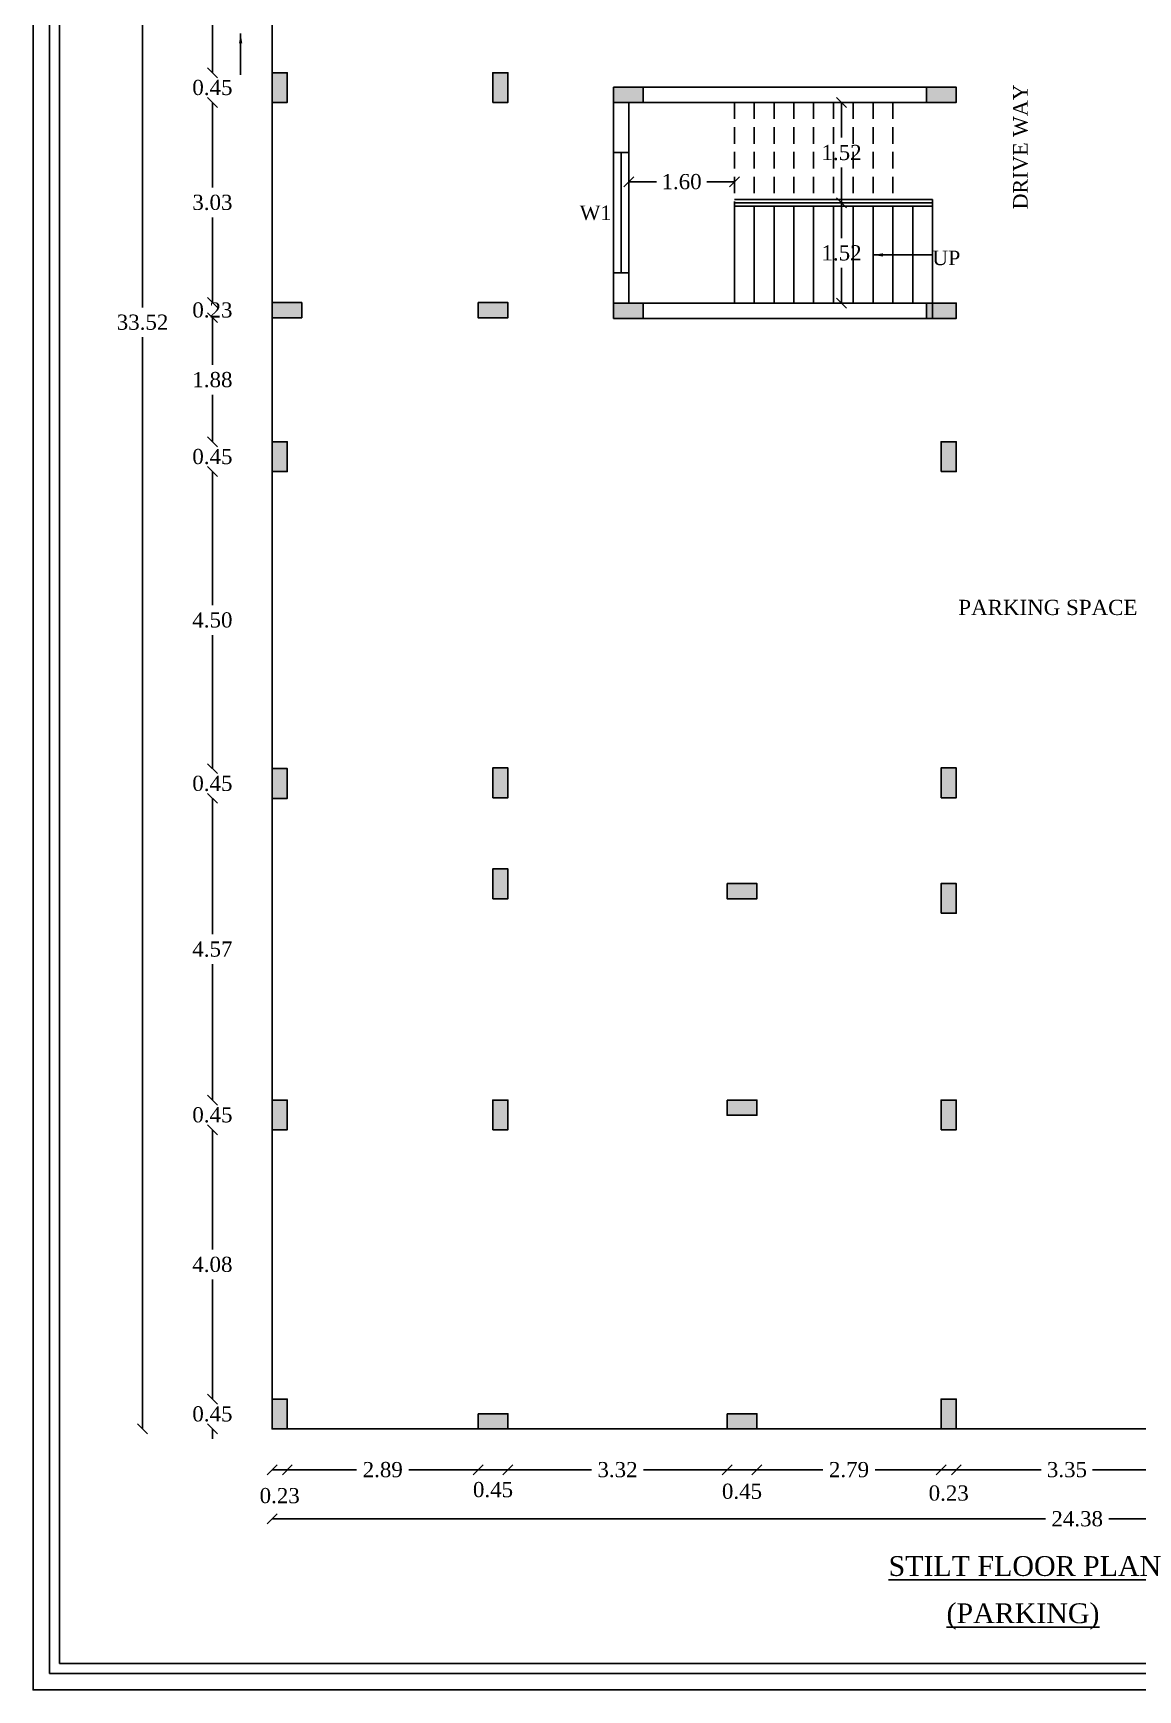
# Model space of a CAD drawing. Header units: metres. Extents: x 9178 to 9474, y -3543 to -3474.
# Drawn here: x 9221.85 to 9238.57, y -3541.59 to -3516.5 of the extents above; entities that cross this region are included whole.
import ezdxf

# ---------------------------------------------------------------- set-up
doc = ezdxf.new("R2010")
doc.units = ezdxf.units.M
doc.header["$MEASUREMENT"] = 0
doc.linetypes.add('HIDDEN', pattern=[0.375, 0.25, -0.125])
for name, color, linetype in [('BLK_1_FLR_0_BLT_UP_AREA', 1, 'Continuous'), ('BLK_1_FLR_0_BLT_UP_AREA_DEDUCT', 1, 'Continuous'), ('BLK_1_FLR_0_STILT_PARKING', 7, 'Continuous'), ('FLOOR-STILT', 7, 'Continuous')]:
    doc.layers.add(name, color=color, linetype=linetype)
doc.layers.add('BLK_1_FLR_0_STILT', color=7, linetype='Continuous', lineweight=0)
doc.styles.add('Isa-', font='times.ttf')
doc.styles.add('STYLE2', font='times.ttf')
doc.dimstyles.new('ISO-25', dxfattribs={"dimscale": 0, "dimtxt": 0.23, "dimasz": 0.15, "dimexe": 1.25, "dimexo": 0.625, "dimgap": 0.11, "dimtad": 0, "dimtih": 1, "dimtoh": 1, "dimzin": 1, "dimdsep": 46, "dimtxsty": 'STYLE2', "dimblk": 'OBLIQUE', "dimcen": 0, "dimse1": 1, "dimse2": 1, "dimclrd": 1, "dimclrt": 3, "dimadec": 0, "dimazin": 2, "dimtfac": 1, "dimtix": 1, "dimtofl": 0, "dimtmove": 0, "dimatfit": 3, "dimfxl": 0, "dimtolj": 1, "dimarcsym": 0})

# ---------------------------------------------------------------- blocks, each defined once
blk = doc.blocks.new('_Oblique')
at = {"color": 0, "linetype": 'ByBlock', "lineweight": -2}
blk.add_line((-0.5, -0.5), (0.5, 0.5), dxfattribs=at)
blk = doc.blocks.new('*D59')
at = {"color": 1, "lineweight": -2}
for p, q in [((9234.087, -3519.072), (9234.087, -3519.605)), ((9234.087, -3520.592), (9234.087, -3520.059))]:
    blk.add_line(p, q, dxfattribs=at)
at = {"layer": 'Defpoints', "color": 0}
for p in [(9234.087, -3519.072), (9232.676, -3520.592), (9234.087, -3520.592)]:
    blk.add_point(p, dxfattribs=at)
at = {"color": 1, "lineweight": -2, "xscale": 0.15, "yscale": 0.15, "zscale": 0.15}
for p, rotation in [((9234.087, -3519.072), 90), ((9234.087, -3520.592), 270)]:
    blk.add_blockref('_Oblique', p, dxfattribs=dict(at, rotation=rotation))
at = {"color": 3, "insert": (9234.087, -3519.832), "char_height": 0.23, "attachment_point": 5, "style": 'STYLE2'}
blk.add_mtext('\\A1;1.52', dxfattribs=at)
blk = doc.blocks.new('*D60')
at = {"color": 1, "lineweight": -2}
for p, q in [((9234.087, -3517.552), (9234.087, -3518.085)), ((9234.087, -3519.072), (9234.087, -3518.539))]:
    blk.add_line(p, q, dxfattribs=at)
at = {"layer": 'Defpoints', "color": 0}
for p in [(9231.707, -3517.552), (9234.087, -3517.552), (9234.087, -3519.072)]:
    blk.add_point(p, dxfattribs=at)
at = {"color": 1, "lineweight": -2, "xscale": 0.15, "yscale": 0.15, "zscale": 0.15}
for p, rotation in [((9234.087, -3517.552), 90), ((9234.087, -3519.072), 270)]:
    blk.add_blockref('_Oblique', p, dxfattribs=dict(at, rotation=rotation))
at = {"color": 3, "insert": (9234.087, -3518.312), "char_height": 0.23, "attachment_point": 5, "style": 'STYLE2'}
blk.add_mtext('\\A1;1.52', dxfattribs=at)
blk = doc.blocks.new('*D61')
at = {"color": 1, "lineweight": -2}
for p, q in [((9230.865, -3518.753), (9231.283, -3518.753)), ((9232.465, -3518.753), (9232.046, -3518.753))]:
    blk.add_line(p, q, dxfattribs=at)
at = {"layer": 'Defpoints', "color": 0}
for p in [(9230.865, -3518.525), (9232.465, -3518.525), (9230.865, -3518.753)]:
    blk.add_point(p, dxfattribs=at)
at = {"color": 1, "lineweight": -2, "xscale": 0.15, "yscale": 0.15, "zscale": 0.15, "rotation": 180}
blk.add_blockref('_Oblique', (9230.865, -3518.753), dxfattribs=at)
at = {"color": 1, "lineweight": -2, "xscale": 0.15, "yscale": 0.15, "zscale": 0.15}
blk.add_blockref('_Oblique', (9232.465, -3518.753), dxfattribs=at)
at = {"color": 3, "insert": (9231.665, -3518.753), "char_height": 0.23, "attachment_point": 5, "style": 'STYLE2'}
blk.add_mtext('\\A1;1.60', dxfattribs=at)
blk = doc.blocks.new('*D84')
at = {"color": 1, "lineweight": -2}
for p, q in [((9224.561, -3512.782), (9224.561, -3514.715)), ((9224.561, -3517.102), (9224.561, -3515.169))]:
    blk.add_line(p, q, dxfattribs=at)
at = {"layer": 'Defpoints', "color": 0}
for p in [(9225.695, -3512.782), (9224.561, -3517.102), (9225.695, -3517.102)]:
    blk.add_point(p, dxfattribs=at)
at = {"color": 1, "lineweight": -2, "xscale": 0.15, "yscale": 0.15, "zscale": 0.15}
for p, rotation in [((9224.561, -3512.782), 90), ((9224.561, -3517.102), 270)]:
    blk.add_blockref('_Oblique', p, dxfattribs=dict(at, rotation=rotation))
at = {"color": 3, "insert": (9224.561, -3514.942), "char_height": 0.23, "attachment_point": 5, "style": 'STYLE2'}
blk.add_mtext('\\A1;4.32', dxfattribs=at)
blk = doc.blocks.new('*D85')
at = {"color": 1, "lineweight": -2}
for p, q in [((9224.561, -3517.102), (9224.561, -3516.952)), ((9224.561, -3517.552), (9224.561, -3517.702))]:
    blk.add_line(p, q, dxfattribs=at)
at = {"layer": 'Defpoints', "color": 0}
for p in [(9225.695, -3517.102), (9224.561, -3517.552), (9225.695, -3517.552)]:
    blk.add_point(p, dxfattribs=at)
at = {"color": 1, "lineweight": -2, "xscale": 0.15, "yscale": 0.15, "zscale": 0.15}
for p, rotation in [((9224.561, -3517.102), 270), ((9224.561, -3517.552), 90)]:
    blk.add_blockref('_Oblique', p, dxfattribs=dict(at, rotation=rotation))
at = {"color": 3, "insert": (9224.561, -3517.327), "char_height": 0.23, "attachment_point": 5, "style": 'STYLE2'}
blk.add_mtext('\\A1;0.45', dxfattribs=at)
blk = doc.blocks.new('*D86')
at = {"color": 1, "lineweight": -2}
for p, q in [((9224.561, -3517.552), (9224.561, -3518.84)), ((9224.561, -3520.582), (9224.561, -3519.294))]:
    blk.add_line(p, q, dxfattribs=at)
at = {"layer": 'Defpoints', "color": 0}
for p in [(9225.695, -3517.552), (9224.561, -3520.582), (9225.915, -3520.582)]:
    blk.add_point(p, dxfattribs=at)
at = {"color": 1, "lineweight": -2, "xscale": 0.15, "yscale": 0.15, "zscale": 0.15}
for p, rotation in [((9224.561, -3517.552), 90), ((9224.561, -3520.582), 270)]:
    blk.add_blockref('_Oblique', p, dxfattribs=dict(at, rotation=rotation))
at = {"color": 3, "insert": (9224.561, -3519.067), "char_height": 0.23, "attachment_point": 5, "style": 'STYLE2'}
blk.add_mtext('\\A1;3.03', dxfattribs=at)
blk = doc.blocks.new('*D87')
at = {"color": 1, "lineweight": -2}
for p, q in [((9224.561, -3520.582), (9224.561, -3520.432)), ((9224.561, -3520.812), (9224.561, -3520.962))]:
    blk.add_line(p, q, dxfattribs=at)
at = {"layer": 'Defpoints', "color": 0}
for p in [(9225.915, -3520.582), (9224.561, -3520.812), (9225.915, -3520.812)]:
    blk.add_point(p, dxfattribs=at)
at = {"color": 1, "lineweight": -2, "xscale": 0.15, "yscale": 0.15, "zscale": 0.15}
for p, rotation in [((9224.561, -3520.582), 270), ((9224.561, -3520.812), 90)]:
    blk.add_blockref('_Oblique', p, dxfattribs=dict(at, rotation=rotation))
at = {"color": 3, "insert": (9224.561, -3520.697), "char_height": 0.23, "attachment_point": 5, "style": 'STYLE2'}
blk.add_mtext('\\A1;0.23', dxfattribs=at)
blk = doc.blocks.new('*D88')
at = {"color": 1, "lineweight": -2}
for p, q in [((9224.561, -3520.812), (9224.561, -3521.525)), ((9224.561, -3522.692), (9224.561, -3521.979))]:
    blk.add_line(p, q, dxfattribs=at)
at = {"layer": 'Defpoints', "color": 0}
for p in [(9225.915, -3520.812), (9224.561, -3522.692), (9225.695, -3522.692)]:
    blk.add_point(p, dxfattribs=at)
at = {"color": 1, "lineweight": -2, "xscale": 0.15, "yscale": 0.15, "zscale": 0.15}
for p, rotation in [((9224.561, -3520.812), 90), ((9224.561, -3522.692), 270)]:
    blk.add_blockref('_Oblique', p, dxfattribs=dict(at, rotation=rotation))
at = {"color": 3, "insert": (9224.561, -3521.752), "char_height": 0.23, "attachment_point": 5, "style": 'STYLE2'}
blk.add_mtext('\\A1;1.88', dxfattribs=at)
blk = doc.blocks.new('*D89')
at = {"color": 1, "lineweight": -2}
for p, q in [((9224.561, -3522.692), (9224.561, -3522.542)), ((9224.561, -3523.142), (9224.561, -3523.292))]:
    blk.add_line(p, q, dxfattribs=at)
at = {"layer": 'Defpoints', "color": 0}
for p in [(9225.695, -3522.692), (9224.561, -3523.142), (9225.695, -3523.142)]:
    blk.add_point(p, dxfattribs=at)
at = {"color": 1, "lineweight": -2, "xscale": 0.15, "yscale": 0.15, "zscale": 0.15}
for p, rotation in [((9224.561, -3522.692), 270), ((9224.561, -3523.142), 90)]:
    blk.add_blockref('_Oblique', p, dxfattribs=dict(at, rotation=rotation))
at = {"color": 3, "insert": (9224.561, -3522.917), "char_height": 0.23, "attachment_point": 5, "style": 'STYLE2'}
blk.add_mtext('\\A1;0.45', dxfattribs=at)
blk = doc.blocks.new('*D90')
at = {"color": 1, "lineweight": -2}
for p, q in [((9224.561, -3523.142), (9224.561, -3525.165)), ((9224.561, -3527.642), (9224.561, -3525.619))]:
    blk.add_line(p, q, dxfattribs=at)
at = {"layer": 'Defpoints', "color": 0}
for p in [(9225.695, -3523.142), (9224.561, -3527.642), (9225.695, -3527.642)]:
    blk.add_point(p, dxfattribs=at)
at = {"color": 1, "lineweight": -2, "xscale": 0.15, "yscale": 0.15, "zscale": 0.15}
for p, rotation in [((9224.561, -3523.142), 90), ((9224.561, -3527.642), 270)]:
    blk.add_blockref('_Oblique', p, dxfattribs=dict(at, rotation=rotation))
at = {"color": 3, "insert": (9224.561, -3525.392), "char_height": 0.23, "attachment_point": 5, "style": 'STYLE2'}
blk.add_mtext('\\A1;4.50', dxfattribs=at)
blk = doc.blocks.new('*D91')
at = {"color": 1, "lineweight": -2}
for p, q in [((9224.561, -3527.642), (9224.561, -3527.492)), ((9224.561, -3528.092), (9224.561, -3528.242))]:
    blk.add_line(p, q, dxfattribs=at)
at = {"layer": 'Defpoints', "color": 0}
for p in [(9225.695, -3527.642), (9224.561, -3528.092), (9225.695, -3528.092)]:
    blk.add_point(p, dxfattribs=at)
at = {"color": 1, "lineweight": -2, "xscale": 0.15, "yscale": 0.15, "zscale": 0.15}
for p, rotation in [((9224.561, -3527.642), 270), ((9224.561, -3528.092), 90)]:
    blk.add_blockref('_Oblique', p, dxfattribs=dict(at, rotation=rotation))
at = {"color": 3, "insert": (9224.561, -3527.867), "char_height": 0.23, "attachment_point": 5, "style": 'STYLE2'}
blk.add_mtext('\\A1;0.45', dxfattribs=at)
blk = doc.blocks.new('*D92')
at = {"color": 1, "lineweight": -2}
for p, q in [((9224.561, -3528.092), (9224.561, -3530.15)), ((9224.561, -3532.662), (9224.561, -3530.604))]:
    blk.add_line(p, q, dxfattribs=at)
at = {"layer": 'Defpoints', "color": 0}
for p in [(9225.695, -3528.092), (9224.561, -3532.662), (9225.695, -3532.662)]:
    blk.add_point(p, dxfattribs=at)
at = {"color": 1, "lineweight": -2, "xscale": 0.15, "yscale": 0.15, "zscale": 0.15}
for p, rotation in [((9224.561, -3528.092), 90), ((9224.561, -3532.662), 270)]:
    blk.add_blockref('_Oblique', p, dxfattribs=dict(at, rotation=rotation))
at = {"color": 3, "insert": (9224.561, -3530.377), "char_height": 0.23, "attachment_point": 5, "style": 'STYLE2'}
blk.add_mtext('\\A1;4.57', dxfattribs=at)
blk = doc.blocks.new('*D93')
at = {"color": 1, "lineweight": -2}
for p, q in [((9224.561, -3532.662), (9224.561, -3532.512)), ((9224.561, -3533.112), (9224.561, -3533.262))]:
    blk.add_line(p, q, dxfattribs=at)
at = {"layer": 'Defpoints', "color": 0}
for p in [(9225.695, -3532.662), (9224.561, -3533.112), (9225.695, -3533.112)]:
    blk.add_point(p, dxfattribs=at)
at = {"color": 1, "lineweight": -2, "xscale": 0.15, "yscale": 0.15, "zscale": 0.15}
for p, rotation in [((9224.561, -3532.662), 270), ((9224.561, -3533.112), 90)]:
    blk.add_blockref('_Oblique', p, dxfattribs=dict(at, rotation=rotation))
at = {"color": 3, "insert": (9224.561, -3532.887), "char_height": 0.23, "attachment_point": 5, "style": 'STYLE2'}
blk.add_mtext('\\A1;0.45', dxfattribs=at)
blk = doc.blocks.new('*D94')
at = {"color": 1, "lineweight": -2}
for p, q in [((9224.561, -3533.112), (9224.561, -3534.925)), ((9224.561, -3537.192), (9224.561, -3535.379))]:
    blk.add_line(p, q, dxfattribs=at)
at = {"layer": 'Defpoints', "color": 0}
for p in [(9225.695, -3533.112), (9224.561, -3537.192), (9225.695, -3537.192)]:
    blk.add_point(p, dxfattribs=at)
at = {"color": 1, "lineweight": -2, "xscale": 0.15, "yscale": 0.15, "zscale": 0.15}
for p, rotation in [((9224.561, -3533.112), 90), ((9224.561, -3537.192), 270)]:
    blk.add_blockref('_Oblique', p, dxfattribs=dict(at, rotation=rotation))
at = {"color": 3, "insert": (9224.561, -3535.152), "char_height": 0.23, "attachment_point": 5, "style": 'STYLE2'}
blk.add_mtext('\\A1;4.08', dxfattribs=at)
blk = doc.blocks.new('*D95')
at = {"color": 1, "lineweight": -2}
for p, q in [((9224.561, -3537.192), (9224.561, -3537.042)), ((9224.561, -3537.642), (9224.561, -3537.792))]:
    blk.add_line(p, q, dxfattribs=at)
at = {"layer": 'Defpoints', "color": 0}
for p in [(9225.695, -3537.192), (9224.561, -3537.642), (9225.695, -3537.642)]:
    blk.add_point(p, dxfattribs=at)
at = {"color": 1, "lineweight": -2, "xscale": 0.15, "yscale": 0.15, "zscale": 0.15}
for p, rotation in [((9224.561, -3537.192), 270), ((9224.561, -3537.642), 90)]:
    blk.add_blockref('_Oblique', p, dxfattribs=dict(at, rotation=rotation))
at = {"color": 3, "insert": (9224.561, -3537.417), "char_height": 0.23, "attachment_point": 5, "style": 'STYLE2'}
blk.add_mtext('\\A1;0.45', dxfattribs=at)
blk = doc.blocks.new('*D96')
at = {"color": 1, "lineweight": -2}
for p, q in [((9223.503, -3504.122), (9223.503, -3520.655)), ((9223.503, -3537.642), (9223.503, -3521.109))]:
    blk.add_line(p, q, dxfattribs=at)
at = {"layer": 'Defpoints', "color": 0}
for p in [(9223.503, -3504.122), (9227.365, -3504.122), (9227.365, -3537.642)]:
    blk.add_point(p, dxfattribs=at)
at = {"color": 1, "lineweight": -2, "xscale": 0.15, "yscale": 0.15, "zscale": 0.15}
for p, rotation in [((9223.503, -3504.122), 90), ((9223.503, -3537.642), 270)]:
    blk.add_blockref('_Oblique', p, dxfattribs=dict(at, rotation=rotation))
at = {"color": 3, "insert": (9223.503, -3520.882), "char_height": 0.23, "attachment_point": 5, "style": 'STYLE2'}
blk.add_mtext('\\A1;33.52', dxfattribs=at)
blk = doc.blocks.new('*D97')
at = {"color": 1, "lineweight": -2}
blk.add_line((9225.465, -3538.261), (9225.695, -3538.261), dxfattribs=at)
at = {"layer": 'Defpoints', "color": 0}
for p in [(9225.465, -3537.192), (9225.695, -3537.192), (9225.695, -3538.261)]:
    blk.add_point(p, dxfattribs=at)
at = {"color": 1, "lineweight": -2, "xscale": 0.15, "yscale": 0.15, "zscale": 0.15, "rotation": 180}
blk.add_blockref('_Oblique', (9225.465, -3538.261), dxfattribs=at)
at = {"color": 1, "lineweight": -2, "xscale": 0.15, "yscale": 0.15, "zscale": 0.15}
blk.add_blockref('_Oblique', (9225.695, -3538.261), dxfattribs=at)
at = {"color": 3, "insert": (9225.58, -3538.655), "char_height": 0.23, "attachment_point": 5, "style": 'STYLE2'}
blk.add_mtext('\\A1;0.23', dxfattribs=at)
blk = doc.blocks.new('*D98')
at = {"color": 1, "lineweight": -2}
for p, q in [((9225.695, -3538.261), (9226.743, -3538.261)), ((9228.585, -3538.261), (9227.536, -3538.261))]:
    blk.add_line(p, q, dxfattribs=at)
at = {"layer": 'Defpoints', "color": 0}
for p in [(9225.695, -3537.192), (9228.585, -3537.412), (9228.585, -3538.261)]:
    blk.add_point(p, dxfattribs=at)
at = {"color": 1, "lineweight": -2, "xscale": 0.15, "yscale": 0.15, "zscale": 0.15, "rotation": 180}
blk.add_blockref('_Oblique', (9225.695, -3538.261), dxfattribs=at)
at = {"color": 1, "lineweight": -2, "xscale": 0.15, "yscale": 0.15, "zscale": 0.15}
blk.add_blockref('_Oblique', (9228.585, -3538.261), dxfattribs=at)
at = {"color": 3, "insert": (9227.14, -3538.261), "char_height": 0.23, "attachment_point": 5, "style": 'STYLE2'}
blk.add_mtext('\\A1;2.89', dxfattribs=at)
blk = doc.blocks.new('*D99')
at = {"color": 1, "lineweight": -2}
blk.add_line((9228.585, -3538.261), (9229.035, -3538.261), dxfattribs=at)
at = {"layer": 'Defpoints', "color": 0}
for p in [(9228.585, -3537.412), (9229.035, -3537.412), (9229.035, -3538.261)]:
    blk.add_point(p, dxfattribs=at)
at = {"color": 1, "lineweight": -2, "xscale": 0.15, "yscale": 0.15, "zscale": 0.15, "rotation": 180}
blk.add_blockref('_Oblique', (9228.585, -3538.261), dxfattribs=at)
at = {"color": 1, "lineweight": -2, "xscale": 0.15, "yscale": 0.15, "zscale": 0.15}
blk.add_blockref('_Oblique', (9229.035, -3538.261), dxfattribs=at)
at = {"color": 3, "insert": (9228.81, -3538.564), "char_height": 0.23, "attachment_point": 5, "style": 'STYLE2'}
blk.add_mtext('\\A1;0.45', dxfattribs=at)
blk = doc.blocks.new('*D100')
at = {"color": 1, "lineweight": -2}
for p, q in [((9229.035, -3538.261), (9230.301, -3538.261)), ((9232.355, -3538.261), (9231.088, -3538.261))]:
    blk.add_line(p, q, dxfattribs=at)
at = {"layer": 'Defpoints', "color": 0}
for p in [(9229.035, -3537.412), (9232.355, -3537.412), (9232.355, -3538.261)]:
    blk.add_point(p, dxfattribs=at)
at = {"color": 1, "lineweight": -2, "xscale": 0.15, "yscale": 0.15, "zscale": 0.15, "rotation": 180}
blk.add_blockref('_Oblique', (9229.035, -3538.261), dxfattribs=at)
at = {"color": 1, "lineweight": -2, "xscale": 0.15, "yscale": 0.15, "zscale": 0.15}
blk.add_blockref('_Oblique', (9232.355, -3538.261), dxfattribs=at)
at = {"color": 3, "insert": (9230.695, -3538.261), "char_height": 0.23, "attachment_point": 5, "style": 'STYLE2'}
blk.add_mtext('\\A1;3.32', dxfattribs=at)
blk = doc.blocks.new('*D101')
at = {"color": 1, "lineweight": -2}
blk.add_line((9232.355, -3538.261), (9232.805, -3538.261), dxfattribs=at)
at = {"layer": 'Defpoints', "color": 0}
for p in [(9232.355, -3537.412), (9232.805, -3537.412), (9232.805, -3538.261)]:
    blk.add_point(p, dxfattribs=at)
at = {"color": 1, "lineweight": -2, "xscale": 0.15, "yscale": 0.15, "zscale": 0.15, "rotation": 180}
blk.add_blockref('_Oblique', (9232.355, -3538.261), dxfattribs=at)
at = {"color": 1, "lineweight": -2, "xscale": 0.15, "yscale": 0.15, "zscale": 0.15}
blk.add_blockref('_Oblique', (9232.805, -3538.261), dxfattribs=at)
at = {"color": 3, "insert": (9232.58, -3538.589), "char_height": 0.23, "attachment_point": 5, "style": 'STYLE2'}
blk.add_mtext('\\A1;0.45', dxfattribs=at)
blk = doc.blocks.new('*D102')
at = {"color": 1, "lineweight": -2}
for p, q in [((9232.805, -3538.261), (9233.803, -3538.261)), ((9235.595, -3538.261), (9234.596, -3538.261))]:
    blk.add_line(p, q, dxfattribs=at)
at = {"layer": 'Defpoints', "color": 0}
for p in [(9235.595, -3537.192), (9232.805, -3537.412), (9235.595, -3538.261)]:
    blk.add_point(p, dxfattribs=at)
at = {"color": 1, "lineweight": -2, "xscale": 0.15, "yscale": 0.15, "zscale": 0.15, "rotation": 180}
blk.add_blockref('_Oblique', (9232.805, -3538.261), dxfattribs=at)
at = {"color": 1, "lineweight": -2, "xscale": 0.15, "yscale": 0.15, "zscale": 0.15}
blk.add_blockref('_Oblique', (9235.595, -3538.261), dxfattribs=at)
at = {"color": 3, "insert": (9234.2, -3538.261), "char_height": 0.23, "attachment_point": 5, "style": 'STYLE2'}
blk.add_mtext('\\A1;2.79', dxfattribs=at)
blk = doc.blocks.new('*D103')
at = {"color": 1, "lineweight": -2}
blk.add_line((9235.595, -3538.261), (9235.825, -3538.261), dxfattribs=at)
at = {"layer": 'Defpoints', "color": 0}
for p in [(9235.595, -3537.192), (9235.825, -3537.192), (9235.825, -3538.261)]:
    blk.add_point(p, dxfattribs=at)
at = {"color": 1, "lineweight": -2, "xscale": 0.15, "yscale": 0.15, "zscale": 0.15, "rotation": 180}
blk.add_blockref('_Oblique', (9235.595, -3538.261), dxfattribs=at)
at = {"color": 1, "lineweight": -2, "xscale": 0.15, "yscale": 0.15, "zscale": 0.15}
blk.add_blockref('_Oblique', (9235.825, -3538.261), dxfattribs=at)
at = {"color": 3, "insert": (9235.71, -3538.616), "char_height": 0.23, "attachment_point": 5, "style": 'STYLE2'}
blk.add_mtext('\\A1;0.23', dxfattribs=at)
blk = doc.blocks.new('*D104')
at = {"color": 1, "lineweight": -2}
for p, q in [((9235.825, -3538.261), (9237.11, -3538.261)), ((9239.175, -3538.261), (9237.889, -3538.261))]:
    blk.add_line(p, q, dxfattribs=at)
at = {"layer": 'Defpoints', "color": 0}
for p in [(9235.825, -3537.192), (9239.175, -3537.192), (9239.175, -3538.261)]:
    blk.add_point(p, dxfattribs=at)
at = {"color": 1, "lineweight": -2, "xscale": 0.15, "yscale": 0.15, "zscale": 0.15, "rotation": 180}
blk.add_blockref('_Oblique', (9235.825, -3538.261), dxfattribs=at)
at = {"color": 1, "lineweight": -2, "xscale": 0.15, "yscale": 0.15, "zscale": 0.15}
blk.add_blockref('_Oblique', (9239.175, -3538.261), dxfattribs=at)
at = {"color": 3, "insert": (9237.5, -3538.261), "char_height": 0.23, "attachment_point": 5, "style": 'STYLE2'}
blk.add_mtext('\\A1;3.35', dxfattribs=at)
blk = doc.blocks.new('*D110')
at = {"color": 1, "lineweight": -2}
for p, q in [((9225.465, -3539.005), (9237.176, -3539.005)), ((9249.845, -3539.005), (9238.133, -3539.005))]:
    blk.add_line(p, q, dxfattribs=at)
at = {"layer": 'Defpoints', "color": 0}
for p in [(9225.465, -3536.349), (9249.845, -3536.349), (9249.845, -3539.005)]:
    blk.add_point(p, dxfattribs=at)
at = {"color": 1, "lineweight": -2, "xscale": 0.15, "yscale": 0.15, "zscale": 0.15, "rotation": 180}
blk.add_blockref('_Oblique', (9225.465, -3539.005), dxfattribs=at)
at = {"color": 1, "lineweight": -2, "xscale": 0.15, "yscale": 0.15, "zscale": 0.15}
blk.add_blockref('_Oblique', (9249.845, -3539.005), dxfattribs=at)
at = {"color": 3, "insert": (9237.655, -3539.005), "char_height": 0.23, "attachment_point": 5, "style": 'STYLE2'}
blk.add_mtext('\\A1;24.38', dxfattribs=at)

msp = doc.modelspace()

# ---------------------------------------------------------------- hatches: boundary and pattern name
h = msp.add_hatch(color=5)
h.dxf.hatch_style = 1
h.paths.add_polyline_path([(9225.46458, -3517.55186), (9225.69458, -3517.55186), (9225.69458, -3517.10186), (9225.46458, -3517.10186)])
h = msp.add_hatch(color=5)
h.dxf.hatch_style = 1
h.paths.add_polyline_path([(9228.80458, -3517.55186), (9229.03458, -3517.55186), (9229.03458, -3517.10186), (9228.80458, -3517.10186)])
h = msp.add_hatch(color=5)
h.dxf.hatch_style = 1
h.paths.add_polyline_path([(9230.63491, -3517.32186), (9230.63491, -3517.55186), (9231.08491, -3517.55186), (9231.08491, -3517.32186)])
h = msp.add_hatch(color=5)
h.dxf.hatch_style = 1
h.paths.add_polyline_path([(9235.37458, -3517.32186), (9235.37458, -3517.55186), (9235.82458, -3517.55186), (9235.82458, -3517.32186)])
h = msp.add_hatch(color=5)
h.dxf.hatch_style = 1
h.paths.add_polyline_path([(9225.46458, -3520.58186), (9225.46458, -3520.81186), (9225.91458, -3520.81186), (9225.91458, -3520.58186)])
h = msp.add_hatch(color=5)
h.dxf.hatch_style = 1
h.paths.add_polyline_path([(9228.58458, -3520.58186), (9228.58458, -3520.81186), (9229.03458, -3520.81186), (9229.03458, -3520.58186)])
h = msp.add_hatch(color=5)
h.dxf.hatch_style = 1
h.paths.add_polyline_path([(9230.63491, -3520.59186), (9230.63491, -3520.82186), (9231.08491, -3520.82186), (9231.08491, -3520.59186)])
h = msp.add_hatch(color=5)
h.dxf.hatch_style = 1
h.paths.add_polyline_path([(9235.37458, -3520.59186), (9235.37458, -3520.82186), (9235.82458, -3520.82186), (9235.82458, -3520.59186)])
h = msp.add_hatch(color=5)
h.dxf.hatch_style = 1
h.paths.add_polyline_path([(9225.46458, -3523.14186), (9225.69458, -3523.14186), (9225.69458, -3522.69186), (9225.46458, -3522.69186)])
h = msp.add_hatch(color=5)
h.dxf.hatch_style = 1
h.paths.add_polyline_path([(9235.59458, -3523.14186), (9235.82458, -3523.14186), (9235.82458, -3522.69186), (9235.59458, -3522.69186)])
h = msp.add_hatch(color=5)
h.dxf.hatch_style = 1
h.paths.add_polyline_path([(9225.46458, -3528.09186), (9225.69458, -3528.09186), (9225.69458, -3527.64186), (9225.46458, -3527.64186)])
h = msp.add_hatch(color=5)
h.dxf.hatch_style = 1
h.paths.add_polyline_path([(9228.80458, -3528.08186), (9229.03458, -3528.08186), (9229.03458, -3527.63186), (9228.80458, -3527.63186)])
h = msp.add_hatch(color=5)
h.dxf.hatch_style = 1
h.paths.add_polyline_path([(9235.59458, -3528.08186), (9235.82458, -3528.08186), (9235.82458, -3527.63186), (9235.59458, -3527.63186)])
h = msp.add_hatch(color=5)
h.dxf.hatch_style = 1
h.paths.add_polyline_path([(9228.80458, -3529.61186), (9229.03458, -3529.61186), (9229.03458, -3529.16186), (9228.80458, -3529.16186)])
h = msp.add_hatch(color=5)
h.dxf.hatch_style = 1
h.paths.add_polyline_path([(9232.35458, -3529.38186), (9232.35458, -3529.61186), (9232.80458, -3529.61186), (9232.80458, -3529.38186)])
h = msp.add_hatch(color=5)
h.dxf.hatch_style = 1
h.paths.add_polyline_path([(9235.59458, -3529.83186), (9235.82458, -3529.83186), (9235.82458, -3529.38186), (9235.59458, -3529.38186)])
h = msp.add_hatch(color=5)
h.dxf.hatch_style = 1
h.paths.add_polyline_path([(9225.46458, -3533.11186), (9225.69458, -3533.11186), (9225.69458, -3532.66186), (9225.46458, -3532.66186)])
h = msp.add_hatch(color=5)
h.dxf.hatch_style = 1
h.paths.add_polyline_path([(9228.80458, -3533.11186), (9229.03458, -3533.11186), (9229.03458, -3532.66186), (9228.80458, -3532.66186)])
h = msp.add_hatch(color=5)
h.dxf.hatch_style = 1
h.paths.add_polyline_path([(9232.35458, -3532.66186), (9232.35458, -3532.89186), (9232.80458, -3532.89186), (9232.80458, -3532.66186)])
h = msp.add_hatch(color=5)
h.dxf.hatch_style = 1
h.paths.add_polyline_path([(9235.59458, -3533.11186), (9235.82458, -3533.11186), (9235.82458, -3532.66186), (9235.59458, -3532.66186)])
h = msp.add_hatch(color=5)
h.dxf.hatch_style = 1
h.paths.add_polyline_path([(9225.46458, -3537.64186), (9225.69458, -3537.64186), (9225.69458, -3537.19186), (9225.46458, -3537.19186)])
h = msp.add_hatch(color=5)
h.dxf.hatch_style = 1
h.paths.add_polyline_path([(9235.59458, -3537.64186), (9235.82458, -3537.64186), (9235.82458, -3537.19186), (9235.59458, -3537.19186)])
h = msp.add_hatch(color=5)
h.dxf.hatch_style = 1
h.paths.add_polyline_path([(9228.58458, -3537.41186), (9228.58458, -3537.64186), (9229.03458, -3537.64186), (9229.03458, -3537.41186)])
h = msp.add_hatch(color=5)
h.dxf.hatch_style = 1
h.paths.add_polyline_path([(9232.35458, -3537.41186), (9232.35458, -3537.64186), (9232.80458, -3537.64186), (9232.80458, -3537.41186)])

# ---------------------------------------------------------------- linework, layer by layer
at = {"color": 4}
for p, q in [((9230.63491, -3517.32186), (9235.82458, -3517.32186)), ((9235.82458, -3517.55186), (9235.82458, -3517.32186)), ((9230.63458, -3517.55186), (9230.63458, -3520.59186)), ((9230.86458, -3517.55186), (9235.82458, -3517.55186)), ((9230.86458, -3517.55186), (9230.86458, -3520.59186)), ((9232.46458, -3519.02186), (9235.46458, -3519.02186)), ((9235.46458, -3519.02186), (9235.46458, -3520.82186)), ((9232.46458, -3519.07186), (9235.46458, -3519.07186)), ((9232.46458, -3519.07186), (9232.46458, -3520.59186)), ((9232.46458, -3519.12186), (9235.46458, -3519.12186)), ((9232.76458, -3519.12186), (9232.76458, -3520.59186)), ((9233.06458, -3519.12186), (9233.06458, -3520.59186)), ((9233.36458, -3519.12186), (9233.36458, -3520.59186)), ((9233.66458, -3519.12186), (9233.66458, -3520.59186)), ((9233.96458, -3519.12186), (9233.96458, -3520.59186)), ((9234.26458, -3519.12186), (9234.26458, -3520.59186)), ((9234.56458, -3519.12186), (9234.56458, -3520.59186)), ((9234.86458, -3519.12186), (9234.86458, -3520.59186)), ((9235.16458, -3519.12186), (9235.16458, -3520.59186)), ((9230.86458, -3520.59186), (9235.46458, -3520.59186)), ((9230.86458, -3520.82186), (9235.46458, -3520.82186))]:
    msp.add_line(p, q, dxfattribs=at)
at = {"color": 4, "linetype": 'HIDDEN'}
for p, q in [((9232.46458, -3517.55186), (9232.46458, -3519.07186)), ((9232.76458, -3517.55186), (9232.76458, -3519.02186)), ((9233.06458, -3517.55186), (9233.06458, -3519.02186)), ((9233.36458, -3517.55186), (9233.36458, -3519.02186)), ((9233.66458, -3517.55186), (9233.66458, -3519.02186)), ((9233.96458, -3517.55186), (9233.96458, -3519.02186)), ((9234.26458, -3517.55186), (9234.26458, -3519.02186)), ((9234.56458, -3517.55186), (9234.56458, -3519.02186)), ((9234.86458, -3517.55186), (9234.86458, -3519.02186))]:
    msp.add_line(p, q, dxfattribs=at)
at = {"color": 2}
msp.add_line((9230.74958, -3520.13073), (9230.74958, -3518.31073), dxfattribs=at)
at = {"color": 4}
for points in [[(9221.84667, -3474.36744), (9328.0963, -3474.36744), (9328.0963, -3541.59487), (9221.84667, -3541.59487)], [(9222.09667, -3474.61744), (9327.8463, -3474.61744), (9327.8463, -3541.34487), (9222.09667, -3541.34487)], [(9222.24667, -3474.76744), (9327.6963, -3474.76744), (9327.6963, -3541.19487), (9222.24667, -3541.19487)]]:
    msp.add_lwpolyline(points, close=True, dxfattribs=at)
at = {"color": 2}
for points in [[(9241.99458, -3518.68186), (9248.22458, -3518.68186), (9248.22458, -3519.99186), (9249.84458, -3519.99186), (9249.84458, -3537.64186), (9225.46458, -3537.64186), (9225.46458, -3504.12186), (9249.84458, -3504.12186), (9249.84458, -3517.55186), (9241.99458, -3517.55186)], [(9230.86458, -3518.31073), (9230.63458, -3518.31073), (9230.63458, -3520.13073), (9230.86458, -3520.13073)]]:
    msp.add_lwpolyline(points, close=True, dxfattribs=at)
at = {"color": 5}
for points in [[(9225.46458, -3517.55186), (9225.69458, -3517.55186), (9225.69458, -3517.10186), (9225.46458, -3517.10186)], [(9228.80458, -3517.55186), (9229.03458, -3517.55186), (9229.03458, -3517.10186), (9228.80458, -3517.10186)], [(9230.63491, -3517.32186), (9230.63491, -3517.55186), (9231.08491, -3517.55186), (9231.08491, -3517.32186)], [(9235.37458, -3517.32186), (9235.37458, -3517.55186), (9235.82458, -3517.55186), (9235.82458, -3517.32186)], [(9225.46458, -3520.58186), (9225.46458, -3520.81186), (9225.91458, -3520.81186), (9225.91458, -3520.58186)], [(9228.58458, -3520.58186), (9228.58458, -3520.81186), (9229.03458, -3520.81186), (9229.03458, -3520.58186)], [(9230.63491, -3520.59186), (9230.63491, -3520.82186), (9231.08491, -3520.82186), (9231.08491, -3520.59186)], [(9235.37458, -3520.59186), (9235.37458, -3520.82186), (9235.82458, -3520.82186), (9235.82458, -3520.59186)], [(9225.46458, -3523.14186), (9225.69458, -3523.14186), (9225.69458, -3522.69186), (9225.46458, -3522.69186)], [(9235.59458, -3523.14186), (9235.82458, -3523.14186), (9235.82458, -3522.69186), (9235.59458, -3522.69186)], [(9225.46458, -3528.09186), (9225.69458, -3528.09186), (9225.69458, -3527.64186), (9225.46458, -3527.64186)], [(9228.80458, -3528.08186), (9229.03458, -3528.08186), (9229.03458, -3527.63186), (9228.80458, -3527.63186)], [(9235.59458, -3528.08186), (9235.82458, -3528.08186), (9235.82458, -3527.63186), (9235.59458, -3527.63186)], [(9228.80458, -3529.61186), (9229.03458, -3529.61186), (9229.03458, -3529.16186), (9228.80458, -3529.16186)], [(9232.35458, -3529.38186), (9232.35458, -3529.61186), (9232.80458, -3529.61186), (9232.80458, -3529.38186)], [(9235.59458, -3529.83186), (9235.82458, -3529.83186), (9235.82458, -3529.38186), (9235.59458, -3529.38186)], [(9225.46458, -3533.11186), (9225.69458, -3533.11186), (9225.69458, -3532.66186), (9225.46458, -3532.66186)], [(9228.80458, -3533.11186), (9229.03458, -3533.11186), (9229.03458, -3532.66186), (9228.80458, -3532.66186)], [(9232.35458, -3532.66186), (9232.35458, -3532.89186), (9232.80458, -3532.89186), (9232.80458, -3532.66186)], [(9235.59458, -3533.11186), (9235.82458, -3533.11186), (9235.82458, -3532.66186), (9235.59458, -3532.66186)], [(9225.46458, -3537.64186), (9225.69458, -3537.64186), (9225.69458, -3537.19186), (9225.46458, -3537.19186)], [(9235.59458, -3537.64186), (9235.82458, -3537.64186), (9235.82458, -3537.19186), (9235.59458, -3537.19186)], [(9228.58458, -3537.41186), (9228.58458, -3537.64186), (9229.03458, -3537.64186), (9229.03458, -3537.41186)], [(9232.35458, -3537.41186), (9232.35458, -3537.64186), (9232.80458, -3537.64186), (9232.80458, -3537.41186)]]:
    msp.add_lwpolyline(points, close=True, dxfattribs=at)
at = {"layer": 'BLK_1_FLR_0_BLT_UP_AREA', "color": 3}
msp.add_lwpolyline([(9241.99458, -3518.68186), (9248.22458, -3518.68186), (9248.22458, -3519.99186), (9249.84458, -3519.99186), (9249.84458, -3537.64186), (9225.46458, -3537.64186), (9225.46458, -3504.12186), (9249.84458, -3504.12186), (9249.84458, -3517.55186), (9241.99458, -3517.55186)], close=True, dxfattribs=at)
at = {"layer": 'BLK_1_FLR_0_BLT_UP_AREA_DEDUCT', "color": 3}
msp.add_lwpolyline([(9241.99458, -3518.68186), (9248.22458, -3518.68186), (9248.22458, -3519.99186), (9249.84458, -3519.99186), (9249.84458, -3537.64186), (9225.46458, -3537.64186), (9225.46458, -3504.12186), (9249.84458, -3504.12186), (9249.84458, -3517.55186), (9241.99458, -3517.55186)], close=True, dxfattribs=at)
at = {"layer": 'BLK_1_FLR_0_STILT'}
msp.add_lwpolyline([(9241.99458, -3518.68186), (9248.22458, -3518.68186), (9248.22458, -3519.99186), (9249.84458, -3519.99186), (9249.84458, -3537.64186), (9225.46458, -3537.64186), (9225.46458, -3504.12186), (9249.84458, -3504.12186), (9249.84458, -3517.55186), (9241.99458, -3517.55186)], close=True, dxfattribs=at)
at = {"layer": 'BLK_1_FLR_0_STILT_PARKING', "color": 13}
msp.add_lwpolyline([(9241.99458, -3518.68186), (9248.22458, -3518.68186), (9248.22458, -3519.99186), (9249.84458, -3519.99186), (9249.84458, -3537.64186), (9225.46458, -3537.64186), (9225.46458, -3504.12186), (9249.84458, -3504.12186), (9249.84458, -3517.55186), (9241.99458, -3517.55186)], close=True, dxfattribs=at)
at = {"layer": 'FLOOR-STILT', "color": 64}
msp.add_lwpolyline([(9221.84667, -3541.59487), (9328.0963, -3541.59487), (9328.0963, -3474.36744), (9221.84667, -3474.36744)], close=True, dxfattribs=at)

# ---------------------------------------------------------------- texts
at = {"style": 'Isa-'}
msp.add_text('DRIVE WAY', height=0.22, rotation=90, dxfattribs=at).set_placement((9236.9053, -3519.17127))
at = {"color": 2, "style": 'Isa-'}
msp.add_text('W1', height=0.22, dxfattribs=at).set_placement((9230.12246, -3519.33278))
at = {"style": 'Isa-'}
msp.add_text('UP', height=0.22, dxfattribs=at).set_placement((9235.46096, -3520.01623))
at = {"color": 6, "style": 'Isa-'}
msp.add_text('PARKING SPACE', height=0.23, dxfattribs=at).set_placement((9235.85552, -3525.31509))
at = {"color": 3, "lineweight": 25, "style": 'Isa-'}
for s, p in [('%%USTILT FLOOR PLAN', (9234.79847, -3539.86917)), ('%%U(PARKING)', (9235.67654, -3540.5846))]:
    msp.add_text(s, height=0.3, dxfattribs=at).set_placement(p)

# ---------------------------------------------------------------- dimensions: what is measured, and where the dimension line sits
at = {"color": 2}
for base, p1, p2, override, picture, middle in [((9223.50264, -3504.12186), (9227.36493, -3537.64186), (9227.36493, -3504.12186), {"dimscale": 1, "dimfxl": 75, "dimarcsym": 2}, '*D96', (9223.50264, -3520.88186)), ((9224.56072, -3517.10186), (9225.69458, -3512.78186), (9225.69458, -3517.10186), {"dimscale": 1, "dimtmove": 1, "dimfxl": 75, "dimarcsym": 2}, '*D84', (9224.56072, -3514.94186)), ((9224.56072, -3517.55186), (9225.69458, -3517.10186), (9225.69458, -3517.55186), {"dimscale": 1, "dimtmove": 1, "dimfxl": 75, "dimarcsym": 2}, '*D85', (9224.56072, -3517.32686)), ((9224.56072, -3520.58186), (9225.69458, -3517.55186), (9225.91458, -3520.58186), {"dimscale": 1, "dimtmove": 1, "dimfxl": 75, "dimarcsym": 2}, '*D86', (9224.56072, -3519.06686)), ((9224.56072, -3520.81186), (9225.91458, -3520.58186), (9225.91458, -3520.81186), {"dimscale": 1, "dimtmove": 1, "dimfxl": 75, "dimarcsym": 2}, '*D87', (9224.56072, -3520.69686)), ((9224.56072, -3522.69186), (9225.91458, -3520.81186), (9225.69458, -3522.69186), {"dimscale": 1, "dimtmove": 1, "dimfxl": 75, "dimarcsym": 2}, '*D88', (9224.56072, -3521.75186)), ((9224.56072, -3523.14186), (9225.69458, -3522.69186), (9225.69458, -3523.14186), {"dimscale": 1, "dimtmove": 1, "dimfxl": 75, "dimarcsym": 2}, '*D89', (9224.56072, -3522.91686)), ((9224.56072, -3527.64186), (9225.69458, -3523.14186), (9225.69458, -3527.64186), {"dimscale": 1, "dimtmove": 1, "dimfxl": 75, "dimarcsym": 2}, '*D90', (9224.56072, -3525.39186)), ((9224.56072, -3528.09186), (9225.69458, -3527.64186), (9225.69458, -3528.09186), {"dimscale": 1, "dimtmove": 1, "dimfxl": 75, "dimarcsym": 2}, '*D91', (9224.56072, -3527.86686)), ((9224.56072, -3532.66186), (9225.69458, -3528.09186), (9225.69458, -3532.66186), {"dimscale": 1, "dimtmove": 1, "dimfxl": 75, "dimarcsym": 2}, '*D92', (9224.56072, -3530.37686)), ((9224.56072, -3533.11186), (9225.69458, -3532.66186), (9225.69458, -3533.11186), {"dimscale": 1, "dimtmove": 1, "dimfxl": 75, "dimarcsym": 2}, '*D93', (9224.56072, -3532.88686)), ((9224.56072, -3537.19186), (9225.69458, -3533.11186), (9225.69458, -3537.19186), {"dimscale": 1, "dimtmove": 1, "dimfxl": 75, "dimarcsym": 2}, '*D94', (9224.56072, -3535.15186)), ((9224.56072, -3537.64186), (9225.69458, -3537.19186), (9225.69458, -3537.64186), {"dimscale": 1, "dimtmove": 1, "dimfxl": 75, "dimarcsym": 2}, '*D95', (9224.56072, -3537.41686))]:
    dim = msp.add_linear_dim(base=base, p1=p1, p2=p2, angle=90, dimstyle='ISO-25', override=override, dxfattribs=at)
    dim.commit()
    dim.dimension.update_dxf_attribs({"geometry": picture, "text_midpoint": middle})
at = {"color": 4}
for base, p2, angle, picture, middle in [((9234.08724, -3517.55186), (9231.70675, -3517.55186), 90, '*D60', (9234.08724, -3518.31186)), ((9234.08724, -3520.59186), (9232.67555, -3520.59186), 270, '*D59', (9234.08724, -3519.83186))]:
    dim = msp.add_linear_dim(base=base, p1=(9234.08724, -3519.07186), p2=p2, angle=angle, dimstyle='ISO-25', override={"dimscale": 1}, dxfattribs=at)
    dim.commit()
    dim.dimension.update_dxf_attribs({"geometry": picture, "text_midpoint": middle})
dim = msp.add_linear_dim(base=(9230.86458, -3518.75303), p1=(9232.46458, -3518.52509), p2=(9230.86458, -3518.52509), dimstyle='ISO-25', override={"dimscale": 1}, dxfattribs=at)
dim.commit()
dim.dimension.update_dxf_attribs({"geometry": '*D61', "text_midpoint": (9231.66458, -3518.75303)})
at = {"color": 2}
for base, p1, p2, override, picture, middle in [((9249.84458, -3539.00473), (9225.46458, -3536.34903), (9249.84458, -3536.34903), {"dimscale": 1, "dimfxl": 75, "dimarcsym": 2}, '*D110', (9237.65458, -3539.00473)), ((9228.58458, -3538.2605), (9225.69458, -3537.19186), (9228.58458, -3537.41186), {"dimscale": 1, "dimtmove": 1, "dimfxl": 75, "dimarcsym": 2}, '*D98', (9227.13958, -3538.2605)), ((9235.59458, -3538.2605), (9232.80458, -3537.41186), (9235.59458, -3537.19186), {"dimscale": 1, "dimtmove": 1, "dimfxl": 75, "dimarcsym": 2}, '*D102', (9234.19958, -3538.2605)), ((9239.17458, -3538.2605), (9235.82458, -3537.19186), (9239.17458, -3537.19186), {"dimscale": 1, "dimtmove": 1, "dimfxl": 75, "dimarcsym": 2}, '*D104', (9237.49958, -3538.2605)), ((9232.35458, -3538.2605), (9229.03458, -3537.41186), (9232.35458, -3537.41186), {"dimscale": 1, "dimtmove": 1, "dimfxl": 75, "dimarcsym": 2}, '*D100', (9230.69458, -3538.2605))]:
    dim = msp.add_linear_dim(base=base, p1=p1, p2=p2, dimstyle='ISO-25', override=override, dxfattribs=at)
    dim.commit()
    dim.dimension.update_dxf_attribs({"geometry": picture, "text_midpoint": middle})
for base, p1, p2, override, picture, middle in [((9225.69458, -3538.2605), (9225.46458, -3537.19186), (9225.69458, -3537.19186), {"dimscale": 1, "dimtmove": 2, "dimfxl": 75, "dimarcsym": 2}, '*D97', (9225.57958, -3538.65549)), ((9235.82458, -3538.2605), (9235.59458, -3537.19186), (9235.82458, -3537.19186), {"dimscale": 1, "dimtmove": 2, "dimfxl": 75, "dimarcsym": 2}, '*D103', (9235.70958, -3538.61631)), ((9229.03458, -3538.2605), (9228.58458, -3537.41186), (9229.03458, -3537.41186), {"dimscale": 1, "dimtmove": 2, "dimfxl": 75, "dimarcsym": 2}, '*D99', (9228.80958, -3538.56389)), ((9232.80458, -3538.2605), (9232.35458, -3537.41186), (9232.80458, -3537.41186), {"dimscale": 1, "dimtmove": 1, "dimfxl": 75, "dimarcsym": 2}, '*D101', (9232.57958, -3538.58933))]:
    dim = msp.add_linear_dim(base=base, p1=p1, p2=p2, dimstyle='ISO-25', override=override, dxfattribs=at)
    dim.commit()
    dim.dimension.update_dxf_attribs({"geometry": picture, "text_midpoint": middle, "dimtype": 160})

# ---------------------------------------------------------------- leaders
at = {"color": 92}
msp.add_leader([(9224.98826, -3516.5054), (9224.98826, -3517.13454)], dimstyle='ISO-25', override={"dimscale": 1, "dimfxl": 75, "dimarcsym": 2}, dxfattribs=at)
at = {"color": 3}
msp.add_leader([(9234.56458, -3519.8612), (9235.46458, -3519.8612)], dimstyle='ISO-25', override={"dimscale": 1}, dxfattribs=at)

doc.saveas('drawing.dxf')
